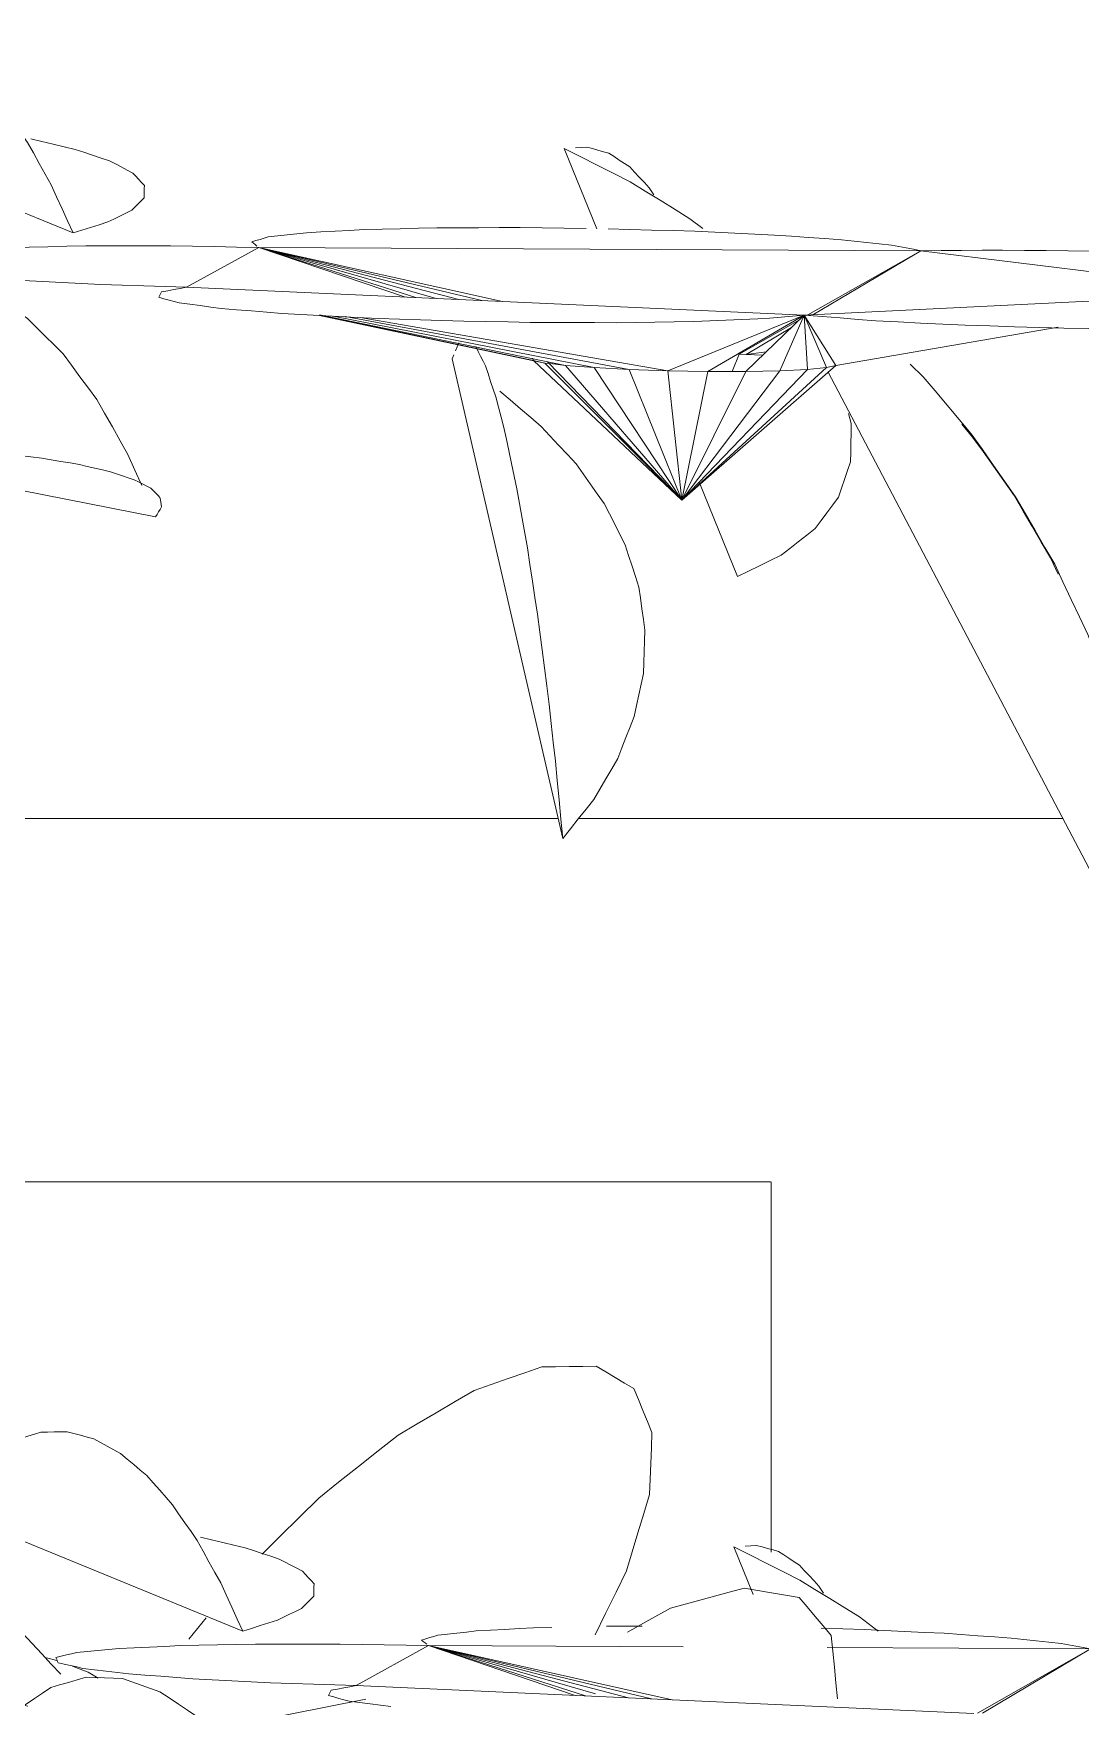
# Model space of a CAD drawing. Header units: metres. Extents: x 10.2 to 20.8, y -0.2 to 6.6.
# Drawn here: x 14.6553 to 14.713, y 2.8211 to 2.9132 of the extents above; entities that cross this region are included whole.
import ezdxf

# ---------------------------------------------------------------- set-up
doc = ezdxf.new("R2010")
doc.units = ezdxf.units.M
for name, color, linetype, lineweight in [('Importações nas famílias', 250, 'Continuous', 5), ('Pilares estruturais', 7, 'Continuous', 5), ('Quadro estrutural', 7, 'Continuous', 5), ('Vegetação', 7, 'Continuous', 5)]:
    doc.layers.add(name, color=color, linetype=linetype, lineweight=lineweight)

# ---------------------------------------------------------------- blocks, each defined once
blk = doc.blocks.new('Planta_pergolado_12200 - plantas pergolado_skp_Component_12-V4077-Corte 3')
at = {"layer": 'Importações nas famílias'}
blk.add_line((14.465572, 2.508887), (14.482072, 2.502129), dxfattribs=at)
at = {"layer": 'Importações nas famílias', "flags": 128}
for points in [[(14.46952, 2.512644), (14.469877, 2.512754), (14.470234, 2.512865), (14.470591, 2.512975), (14.470947, 2.513085)], [(14.470947, 2.513085), (14.471311, 2.513091), (14.471676, 2.513097), (14.47204, 2.513103), (14.472404, 2.513108)], [(14.472404, 2.513108), (14.472772, 2.51301), (14.473139, 2.512911), (14.473507, 2.512812), (14.473874, 2.512714)], [(14.468138, 2.51179), (14.468484, 2.512004), (14.468829, 2.512217), (14.469175, 2.512431), (14.46952, 2.512644)], [(14.473874, 2.512714), (14.474241, 2.512512), (14.474608, 2.51231), (14.474974, 2.512108), (14.475341, 2.511906)], [(14.466817, 2.510533), (14.467148, 2.510847), (14.467478, 2.511162), (14.467808, 2.511476), (14.468138, 2.51179)], [(14.475341, 2.511906), (14.475703, 2.511602), (14.476065, 2.511299), (14.476427, 2.510996), (14.476789, 2.510693)], [(14.465572, 2.508887), (14.465883, 2.509298), (14.466194, 2.50971), (14.466506, 2.510121), (14.466817, 2.510533)], [(14.476789, 2.510693), (14.477142, 2.510292), (14.477495, 2.509891), (14.477848, 2.50949), (14.478201, 2.509089)], [(14.478201, 2.509089), (14.478541, 2.508595), (14.478882, 2.5081), (14.479222, 2.507606), (14.479562, 2.507112)], [(14.479562, 2.507112), (14.479886, 2.50653), (14.48021, 2.505947), (14.480534, 2.505365), (14.480858, 2.504783)], [(14.482197, 2.506722), (14.481583, 2.506867), (14.480969, 2.507013), (14.480355, 2.507158), (14.479741, 2.507303)], [(14.484086, 2.50609), (14.483614, 2.506248), (14.483141, 2.506406), (14.482669, 2.506564), (14.482197, 2.506722)], [(14.485364, 2.505424), (14.485045, 2.505591), (14.484725, 2.505757), (14.484405, 2.505924), (14.484086, 2.50609)], [(14.480858, 2.504783), (14.481161, 2.50412), (14.481465, 2.503456), (14.481768, 2.502793), (14.482072, 2.502129)], [(14.486001, 2.504739), (14.485842, 2.504911), (14.485683, 2.505082), (14.485524, 2.505253), (14.485364, 2.505424)], [(14.485983, 2.504051), (14.485987, 2.504223), (14.485992, 2.504395), (14.485997, 2.504567), (14.486001, 2.504739)], [(14.485309, 2.503377), (14.485477, 2.503545), (14.485646, 2.503714), (14.485814, 2.503883), (14.485983, 2.504051)], [(14.483995, 2.502731), (14.484323, 2.502892), (14.484652, 2.503054), (14.48498, 2.503215), (14.485309, 2.503377)], [(14.482072, 2.502129), (14.482553, 2.50228), (14.483033, 2.50243), (14.483514, 2.50258), (14.483995, 2.502731)]]:
    blk.add_lwpolyline(points, dxfattribs=at)
blk = doc.blocks.new('Planta_pergolado_12200 - plantas pergolado_skp_Component_12-V4332-Corte 3')
at = {"layer": 'Importações nas famílias'}
for p, q in [((14.694915, 2.827282), (14.693854, 2.829903)), ((14.698792, 2.827352), (14.698543, 2.827738)), ((14.709516, 2.815319), (14.709668, 2.814761)), ((14.703396, 2.806333), (14.701305, 2.811498))]:
    blk.add_line(p, q, dxfattribs=at)
at = {"layer": 'Importações nas famílias', "flags": 128}
for points in [[(14.693854, 2.829903), (14.694764, 2.829444), (14.695674, 2.828985), (14.696584, 2.828525), (14.697494, 2.828066)], [(14.695107, 2.829982), (14.694793, 2.829962), (14.69448, 2.829942)], [(14.696315, 2.829644), (14.696013, 2.829728), (14.695711, 2.829813), (14.695409, 2.829897), (14.695107, 2.829982)], [(14.697464, 2.828893), (14.697177, 2.829081), (14.696889, 2.829269), (14.696602, 2.829456), (14.696315, 2.829644)], [(14.698543, 2.827738), (14.698273, 2.828027), (14.698003, 2.828316), (14.697734, 2.828605), (14.697464, 2.828893)], [(14.697494, 2.828066), (14.698317, 2.827559), (14.699139, 2.827052), (14.699962, 2.826545), (14.700784, 2.826037)], [(14.700784, 2.826037), (14.7015, 2.825494), (14.701803, 2.825264)], [(14.709668, 2.814761), (14.70966, 2.814234), (14.709653, 2.813707), (14.709645, 2.813179), (14.709637, 2.812652)], [(14.709637, 2.812652), (14.709471, 2.812167), (14.709305, 2.811682), (14.709139, 2.811197), (14.708972, 2.810712)], [(14.708972, 2.810712), (14.708651, 2.81028), (14.70833, 2.809849), (14.708009, 2.809417), (14.707688, 2.808986)], [(14.707688, 2.808986), (14.70722, 2.808618), (14.706752, 2.80825), (14.706283, 2.807882), (14.705815, 2.807515)], [(14.705815, 2.807515), (14.70521, 2.807219), (14.704606, 2.806924), (14.704001, 2.806628), (14.703396, 2.806333)]]:
    blk.add_lwpolyline(points, dxfattribs=at)
blk = doc.blocks.new('Planta_pergolado_12200 - plantas pergolado_skp_Component_12-V4079-Corte 3')
at = {"layer": 'Importações nas famílias'}
for p, q in [((14.439661, 2.505382), (14.476017, 2.480519)), ((14.469268, 2.489608), (14.46993, 2.488952)), ((14.473039, 2.488029), (14.472476, 2.488919))]:
    blk.add_line(p, q, dxfattribs=at)
at = {"layer": 'Importações nas famílias', "flags": 128}
for points in [[(14.443095, 2.505989), (14.442236, 2.505837), (14.441378, 2.505685), (14.44052, 2.505534), (14.439661, 2.505382)], [(14.446737, 2.506016), (14.445826, 2.506009), (14.444916, 2.506003), (14.444005, 2.505996), (14.443095, 2.505989)], [(14.450501, 2.505464), (14.44956, 2.505602), (14.448619, 2.50574), (14.447678, 2.505878), (14.446737, 2.506016)], [(14.439661, 2.505382), (14.440592, 2.505174), (14.441523, 2.504965), (14.442454, 2.504757), (14.443386, 2.504548)], [(14.454301, 2.504345), (14.453351, 2.504625), (14.452401, 2.504905), (14.451451, 2.505185), (14.450501, 2.505464)], [(14.443386, 2.504548), (14.444317, 2.504268), (14.445249, 2.503988), (14.446181, 2.503708), (14.447113, 2.503428)], [(14.458046, 2.502686), (14.45711, 2.503101), (14.456174, 2.503516), (14.455238, 2.503931), (14.454301, 2.504345)], [(14.447113, 2.503428), (14.448035, 2.503079), (14.448958, 2.50273), (14.44988, 2.502381), (14.450803, 2.502033)], [(14.450803, 2.502033), (14.451705, 2.501619), (14.452608, 2.501205), (14.45351, 2.500792), (14.454413, 2.500378)], [(14.461649, 2.500525), (14.460749, 2.501065), (14.459848, 2.501605), (14.458947, 2.502146), (14.458046, 2.502686)], [(14.454413, 2.500378), (14.455286, 2.499904), (14.456159, 2.499431), (14.457031, 2.498957), (14.457904, 2.498483)], [(14.465026, 2.497913), (14.464182, 2.498566), (14.463338, 2.499219), (14.462494, 2.499872), (14.461649, 2.500525)], [(14.457904, 2.498483), (14.458737, 2.497954), (14.459571, 2.497426), (14.460404, 2.496897), (14.461237, 2.496368)], [(14.467328, 2.495662), (14.466561, 2.496412), (14.465793, 2.497163), (14.465026, 2.497913)], [(14.461237, 2.496368), (14.462022, 2.495791), (14.462806, 2.495213), (14.463591, 2.494635), (14.464375, 2.494058)], [(14.464375, 2.494058), (14.465102, 2.493437), (14.46583, 2.492817)], [(14.46993, 2.488952), (14.470518, 2.488267), (14.471107, 2.487583), (14.471696, 2.486898), (14.472284, 2.486214)], [(14.474796, 2.484309), (14.474356, 2.485239), (14.473917, 2.486169), (14.473478, 2.487099), (14.473039, 2.488029)], [(14.472284, 2.486214), (14.472793, 2.485508), (14.473302, 2.484803), (14.473812, 2.484098), (14.474321, 2.483392)], [(14.476017, 2.480519), (14.475712, 2.481466), (14.475406, 2.482414), (14.475101, 2.483361), (14.474796, 2.484309)], [(14.474321, 2.483392), (14.474745, 2.482674), (14.475169, 2.481955), (14.475593, 2.481237), (14.476017, 2.480519)]]:
    blk.add_lwpolyline(points, dxfattribs=at)
blk = doc.blocks.new('Planta_pergolado_12200 - plantas pergolado_skp_Component_12-V4334-Corte 3')
at = {"layer": 'Importações nas famílias'}
blk.add_line((14.650137, 2.81381), (14.671339, 2.809622), dxfattribs=at)
at = {"layer": 'Importações nas famílias', "flags": 128}
for points in [[(14.658162, 2.822727), (14.657677, 2.822583), (14.657193, 2.822439), (14.656708, 2.822295), (14.656224, 2.822151)], [(14.66018, 2.822651), (14.659676, 2.82267), (14.659171, 2.822689), (14.658666, 2.822708), (14.658162, 2.822727)], [(14.662232, 2.821923), (14.661719, 2.822105), (14.661206, 2.822287), (14.660693, 2.822469), (14.66018, 2.822651)], [(14.656224, 2.822151), (14.655771, 2.821847), (14.655318, 2.821543), (14.654865, 2.821239), (14.654412, 2.820935)], [(14.664269, 2.820562), (14.663759, 2.820902), (14.66325, 2.821242), (14.662741, 2.821583), (14.662232, 2.821923)], [(14.654412, 2.820935), (14.654001, 2.820479), (14.65359, 2.820022), (14.65318, 2.819566), (14.652769, 2.819109)], [(14.666243, 2.818599), (14.665749, 2.819089), (14.665256, 2.81958), (14.664762, 2.820071), (14.664269, 2.820562)], [(14.652769, 2.819109), (14.65241, 2.818511), (14.652051, 2.817912), (14.651692, 2.817314), (14.651333, 2.816715)], [(14.668108, 2.816079), (14.667641, 2.816709), (14.667175, 2.817339), (14.666709, 2.817969), (14.666243, 2.818599)], [(14.651333, 2.816715), (14.651034, 2.815989), (14.650735, 2.815262), (14.650436, 2.814536), (14.650137, 2.81381)], [(14.66982, 2.813064), (14.669392, 2.813818), (14.668964, 2.814572), (14.668536, 2.815326), (14.668108, 2.816079)], [(14.650137, 2.81381), (14.651011, 2.81379), (14.651884, 2.813771), (14.652758, 2.813751), (14.653631, 2.813732)], [(14.653631, 2.813732), (14.65445, 2.813698), (14.655269, 2.813664), (14.656088, 2.81363), (14.656907, 2.813596)], [(14.656907, 2.813596), (14.657663, 2.813547), (14.658418, 2.813499), (14.659174, 2.813451), (14.659929, 2.813402)], [(14.659929, 2.813402), (14.660613, 2.81334), (14.661296, 2.813278), (14.66198, 2.813216), (14.662664, 2.813153)], [(14.662664, 2.813153), (14.663268, 2.813078), (14.663872, 2.813003), (14.664476, 2.812928), (14.66508, 2.812852)], [(14.66508, 2.812852), (14.665597, 2.812765), (14.666115, 2.812677), (14.666633, 2.81259), (14.667151, 2.812502)], [(14.667151, 2.812502), (14.667576, 2.812403), (14.668002, 2.812305), (14.668428, 2.812206), (14.668853, 2.812107)], [(14.670663, 2.811153), (14.67058, 2.811343), (14.6702, 2.812203), (14.66982, 2.813064)], [(14.668853, 2.812107), (14.669182, 2.811998), (14.669512, 2.811889), (14.669841, 2.81178), (14.67017, 2.811671)], [(14.67017, 2.811671), (14.670398, 2.811553), (14.670627, 2.811435), (14.670855, 2.811317), (14.671084, 2.811199)], [(14.671084, 2.811199), (14.67121, 2.811073), (14.671335, 2.810948), (14.671461, 2.810822), (14.671587, 2.810696)], [(14.671587, 2.810696), (14.671608, 2.810564), (14.671629, 2.810433), (14.671651, 2.810301), (14.671672, 2.810169)], [(14.671672, 2.810169), (14.671589, 2.810032), (14.671506, 2.809895), (14.671423, 2.809758), (14.671339, 2.809622)]]:
    blk.add_lwpolyline(points, dxfattribs=at)
blk = doc.blocks.new('Planta_pergolado_12200 - plantas pergolado_skp_Component_17-V4336-Corte 3')
at = {"layer": 'Importações nas famílias'}
for p, q in [((14.682818, 2.825438), (14.683822, 2.825462)), ((14.673052, 2.822266), (14.677023, 2.82446)), ((14.691065, 2.824389), (14.677023, 2.82446)), ((14.688052, 2.821588), (14.677023, 2.82446)), ((14.677023, 2.82446), (14.689307, 2.821531)), ((14.686233, 2.821809), (14.677023, 2.82446)), ((14.685677, 2.821695), (14.677023, 2.82446)), ((14.68511, 2.821721), (14.677023, 2.82446)), ((14.677023, 2.82446), (14.69046, 2.821479)), ((14.713503, 2.824276), (14.698988, 2.824349)), ((14.707274, 2.820737), (14.713503, 2.824276)), ((14.713503, 2.824276), (14.70756, 2.820751)), ((14.673052, 2.822266), (14.707078, 2.820727))]:
    blk.add_line(p, q, dxfattribs=at)
at = {"layer": 'Importações nas famílias', "flags": 128}
for points in [[(14.679651, 2.825269), (14.680443, 2.825311), (14.681235, 2.825353), (14.682026, 2.825396), (14.682818, 2.825438)], [(14.686834, 2.825534), (14.687981, 2.825538), (14.688797, 2.825541)], [(14.698667, 2.825416), (14.699863, 2.825381), (14.701058, 2.825346)], [(14.701058, 2.825346), (14.702155, 2.825294), (14.703252, 2.825243), (14.704349, 2.825191), (14.705446, 2.825139)], [(14.65998, 2.824303), (14.660819, 2.824342), (14.661658, 2.824381), (14.662497, 2.82442), (14.663336, 2.824459)], [(14.663336, 2.824459), (14.664375, 2.824479), (14.665413, 2.824499), (14.666452, 2.824519), (14.66749, 2.824539)], [(14.66749, 2.824539), (14.668657, 2.824539), (14.669824, 2.824539), (14.670991, 2.824539), (14.672159, 2.824539)], [(14.672159, 2.824539), (14.673375, 2.824519), (14.674591, 2.824499), (14.675807, 2.824479), (14.677023, 2.82446)], [(14.676651, 2.824763), (14.676875, 2.824832), (14.677099, 2.824901), (14.677323, 2.82497), (14.677547, 2.825039)], [(14.67693, 2.824535), (14.676837, 2.824611), (14.676744, 2.824687), (14.676651, 2.824763)], [(14.677547, 2.825039), (14.678073, 2.825096), (14.678599, 2.825154), (14.679125, 2.825211), (14.679651, 2.825269)], [(14.705446, 2.825139), (14.706369, 2.825074), (14.707293, 2.825009), (14.708216, 2.824944), (14.70914, 2.824879)], [(14.70914, 2.824879), (14.709827, 2.824806), (14.710514, 2.824732), (14.711201, 2.824659), (14.711888, 2.824585)], [(14.711888, 2.824585), (14.712291, 2.824508), (14.712695, 2.82443), (14.713099, 2.824353), (14.713503, 2.824276)], [(14.656504, 2.823816), (14.656791, 2.823883), (14.657077, 2.82395), (14.657363, 2.824017), (14.65765, 2.824084)], [(14.656622, 2.823517), (14.656592, 2.823591), (14.656563, 2.823666), (14.656534, 2.823741), (14.656504, 2.823816)], [(14.657994, 2.823207), (14.657651, 2.823284), (14.657308, 2.823362), (14.656965, 2.823439), (14.656622, 2.823517)], [(14.65765, 2.824084), (14.658232, 2.824139), (14.658815, 2.824194), (14.659397, 2.824249), (14.65998, 2.824303)], [(14.660529, 2.822908), (14.659895, 2.822983), (14.659262, 2.823057), (14.658628, 2.823132), (14.657994, 2.823207)], [(14.664051, 2.82264), (14.663171, 2.822707), (14.66229, 2.822774), (14.661409, 2.822841), (14.660529, 2.822908)], [(14.668323, 2.822421), (14.667255, 2.822476), (14.666187, 2.82253), (14.665119, 2.822585), (14.664051, 2.82264)], [(14.673052, 2.822266), (14.67187, 2.822305), (14.670688, 2.822344), (14.669505, 2.822382), (14.668323, 2.822421)], [(14.671524, 2.821712), (14.671558, 2.821785), (14.671592, 2.821859), (14.671627, 2.821933), (14.671661, 2.822006)], [(14.67265, 2.821402), (14.672369, 2.82148), (14.672087, 2.821557), (14.671805, 2.821634), (14.671524, 2.821712)], [(14.671661, 2.822006), (14.672009, 2.822071), (14.672356, 2.822136), (14.672704, 2.822201), (14.673052, 2.822266)], [(14.674963, 2.8211), (14.674385, 2.821175), (14.673807, 2.821251), (14.673228, 2.821327), (14.67265, 2.821402)]]:
    blk.add_lwpolyline(points, dxfattribs=at)
blk = doc.blocks.new('Planta_pergolado_12200 - plantas pergolado_skp_Component_16-V4337-Corte 3')
for name, p in [('Planta_pergolado_12200 - plantas pergolado_skp_Component_12-V4077-Corte 3', (0.184724, 0.32313)), ('Planta_pergolado_12200 - plantas pergolado_skp_Component_12-V4332-Corte 3', (0, 0)), ('Planta_pergolado_12200 - plantas pergolado_skp_Component_12-V4079-Corte 3', (0.184724, 0.32313)), ('Planta_pergolado_12200 - plantas pergolado_skp_Component_17-V4336-Corte 3', (0, 0)), ('Planta_pergolado_12200 - plantas pergolado_skp_Component_12-V4334-Corte 3', (0, 0))]:
    blk.add_blockref(name, p)
blk = doc.blocks.new('Planta_pergolado_12200 - plantas pergolado_skp_Component_12-V4351-Corte 3')
at = {"layer": 'Importações nas famílias'}
for p, q in [((14.656562, 2.823647), (14.655988, 2.823797)), ((14.647388, 2.82281), (14.650345, 2.822153)), ((14.654123, 2.821315), (14.654948, 2.821132))]:
    blk.add_line(p, q, dxfattribs=at)
at = {"layer": 'Importações nas famílias', "flags": 128}
for points in [[(14.636208, 2.829241), (14.636765, 2.829472), (14.637321, 2.829703), (14.637878, 2.829934), (14.638434, 2.830164)], [(14.638434, 2.830164), (14.63901, 2.830293), (14.639585, 2.830421), (14.640161, 2.830549), (14.640736, 2.830678)], [(14.640736, 2.830678), (14.641324, 2.830702), (14.641912, 2.830726), (14.642499, 2.83075), (14.643087, 2.830775)], [(14.643087, 2.830775), (14.643681, 2.830695), (14.644274, 2.830615), (14.644868, 2.830535), (14.645462, 2.830455)], [(14.645462, 2.830455), (14.646055, 2.830271), (14.646647, 2.830088), (14.64724, 2.829905), (14.647833, 2.829721)], [(14.635145, 2.828579), (14.635676, 2.82891), (14.636208, 2.829241)], [(14.647833, 2.829721), (14.648419, 2.829437), (14.649004, 2.829152), (14.64959, 2.828867), (14.650175, 2.828582)], [(14.650175, 2.828582), (14.650747, 2.828199), (14.651319, 2.827816), (14.65189, 2.827434), (14.652462, 2.827051)], [(14.652462, 2.827051), (14.653014, 2.826574), (14.653565, 2.826097), (14.654117, 2.82562), (14.654668, 2.825143)], [(14.654668, 2.825143), (14.655193, 2.824578), (14.655718, 2.824012), (14.656244, 2.823447), (14.656769, 2.822881)], [(14.658276, 2.823004), (14.657847, 2.823165), (14.657419, 2.823326)], [(14.658823, 2.822668), (14.658549, 2.822836), (14.658276, 2.823004)]]:
    blk.add_lwpolyline(points, dxfattribs=at)
blk = doc.blocks.new('Planta_pergolado_12200 - plantas pergolado_skp_Component_16-V4356-Corte 3')
blk.add_blockref('Planta_pergolado_12200 - plantas pergolado_skp_Component_12-V4351-Corte 3', (0, 0))
blk = doc.blocks.new('Planta_pergolado_12200 - plantas pergolado_skp_Component_12-V4086-Corte 3')
at = {"layer": 'Importações nas famílias'}
for p, q in [((14.603449, 2.496345), (14.601659, 2.500768)), ((14.606597, 2.498217), (14.606348, 2.498603)), ((14.608589, 2.496902), (14.609305, 2.496359)), ((14.617321, 2.486184), (14.617473, 2.485626)), ((14.611201, 2.477198), (14.60911, 2.482363))]:
    blk.add_line(p, q, dxfattribs=at)
at = {"layer": 'Importações nas famílias', "flags": 128}
for points in [[(14.601659, 2.500768), (14.602569, 2.500308), (14.603479, 2.499849), (14.604389, 2.49939), (14.605299, 2.498931)], [(14.602912, 2.500846), (14.602598, 2.500827), (14.602285, 2.500807)], [(14.60412, 2.500509), (14.603818, 2.500593), (14.603516, 2.500678), (14.603214, 2.500762), (14.602912, 2.500846)], [(14.605269, 2.499758), (14.604982, 2.499946), (14.604694, 2.500134), (14.604407, 2.500321), (14.60412, 2.500509)], [(14.606348, 2.498603), (14.606078, 2.498892), (14.605808, 2.499181), (14.605539, 2.49947), (14.605269, 2.499758)], [(14.605299, 2.498931), (14.606122, 2.498424), (14.606944, 2.497917), (14.607767, 2.49741), (14.608589, 2.496902)], [(14.617473, 2.485626), (14.617465, 2.485099), (14.617458, 2.484572), (14.61745, 2.484044), (14.617442, 2.483517)], [(14.617442, 2.483517), (14.617276, 2.483032), (14.61711, 2.482547), (14.616944, 2.482062), (14.616777, 2.481577)], [(14.616777, 2.481577), (14.616456, 2.481145), (14.616135, 2.480714), (14.615814, 2.480282), (14.615493, 2.479851)], [(14.615493, 2.479851), (14.615025, 2.479483), (14.614557, 2.479115), (14.614088, 2.478747), (14.61362, 2.47838)], [(14.61362, 2.47838), (14.613015, 2.478084), (14.612411, 2.477789), (14.611806, 2.477493), (14.611201, 2.477198)]]:
    blk.add_lwpolyline(points, dxfattribs=at)
blk = doc.blocks.new('Planta_pergolado_12200 - plantas pergolado_skp_Component_12-V4088-Corte 3')
at = {"layer": 'Importações nas famílias'}
for p, q in [((14.595494, 2.489186), (14.595587, 2.489406)), ((14.601585, 2.462775), (14.595494, 2.489186))]:
    blk.add_line(p, q, dxfattribs=at)
at = {"layer": 'Importações nas famílias', "flags": 128}
for points in [[(14.595679, 2.489625), (14.595772, 2.489845), (14.595864, 2.490064)], [(14.59679, 2.489866), (14.596923, 2.489599), (14.597057, 2.489331), (14.59719, 2.489063), (14.597324, 2.488795)], [(14.597324, 2.488795), (14.597465, 2.488372), (14.597606, 2.487949), (14.597747, 2.487526), (14.597889, 2.487104)], [(14.600388, 2.48547), (14.599818, 2.485954), (14.599247, 2.486438), (14.598677, 2.486922), (14.598106, 2.487406)], [(14.597889, 2.487104), (14.598034, 2.486536), (14.59818, 2.485968), (14.598326, 2.4854), (14.598471, 2.484832)], [(14.602315, 2.483399), (14.601834, 2.483916), (14.601352, 2.484434), (14.60087, 2.484952), (14.600388, 2.48547)], [(14.598471, 2.484832), (14.598618, 2.484132), (14.598765, 2.483433), (14.598911, 2.482733), (14.599058, 2.482034)], [(14.603866, 2.481216), (14.603478, 2.481761), (14.60309, 2.482307), (14.602703, 2.482853), (14.602315, 2.483399)], [(14.599058, 2.482034), (14.599202, 2.481219), (14.599346, 2.480404), (14.599491, 2.479589), (14.599635, 2.478774)], [(14.605022, 2.478946), (14.604733, 2.479513), (14.604444, 2.480081), (14.604155, 2.480648), (14.603866, 2.481216)], [(14.605772, 2.476613), (14.605584, 2.477196), (14.605397, 2.477779), (14.605209, 2.478362), (14.605022, 2.478946)], [(14.599635, 2.478774), (14.599773, 2.477863), (14.599912, 2.476952), (14.60005, 2.47604), (14.600189, 2.475129)], [(14.606106, 2.474244), (14.606023, 2.474837), (14.605939, 2.475429), (14.605855, 2.476021), (14.605772, 2.476613)], [(14.600189, 2.475129), (14.600318, 2.474143), (14.600448, 2.473157), (14.600577, 2.472171), (14.600706, 2.471185)], [(14.606022, 2.471866), (14.606043, 2.47246), (14.606064, 2.473055), (14.606085, 2.47365), (14.606106, 2.474244)], [(14.60552, 2.469503), (14.605646, 2.470094), (14.605771, 2.470685), (14.605897, 2.471275), (14.606022, 2.471866)], [(14.600706, 2.471185), (14.600824, 2.470148), (14.600941, 2.46911), (14.601058, 2.468073), (14.601176, 2.467035)], [(14.604606, 2.467184), (14.604834, 2.467764), (14.605063, 2.468344), (14.605291, 2.468924), (14.60552, 2.469503)], [(14.601176, 2.467035), (14.601278, 2.46597), (14.601381, 2.464905), (14.601483, 2.46384), (14.601585, 2.462775)], [(14.603289, 2.464933), (14.603618, 2.465496), (14.603948, 2.466058), (14.604277, 2.466621), (14.604606, 2.467184)], [(14.601585, 2.462775), (14.602011, 2.463315), (14.602437, 2.463854), (14.602863, 2.464393), (14.603289, 2.464933)]]:
    blk.add_lwpolyline(points, dxfattribs=at)
blk = doc.blocks.new('Planta_pergolado_12200 - plantas pergolado_skp_Component_12-V4081-Corte 3')
at = {"layer": 'Importações nas famílias'}
blk.add_line((14.465413, 2.49068), (14.486615, 2.486492), dxfattribs=at)
at = {"layer": 'Importações nas famílias', "flags": 128}
for points in [[(14.473437, 2.499597), (14.472953, 2.499453), (14.472468, 2.499309), (14.471984, 2.499165), (14.4715, 2.499021)], [(14.475456, 2.499521), (14.474951, 2.49954), (14.474447, 2.499559), (14.473942, 2.499578), (14.473437, 2.499597)], [(14.477508, 2.498793), (14.476995, 2.498975), (14.476482, 2.499157), (14.475969, 2.499339), (14.475456, 2.499521)], [(14.4715, 2.499021), (14.471047, 2.498717), (14.470594, 2.498413), (14.470141, 2.498109), (14.469688, 2.497806)], [(14.479544, 2.497432), (14.479035, 2.497772), (14.478526, 2.498113), (14.478017, 2.498453), (14.477508, 2.498793)], [(14.469688, 2.497806), (14.469277, 2.497349), (14.468866, 2.496892), (14.468455, 2.496436), (14.468044, 2.495979)], [(14.481518, 2.495469), (14.481025, 2.49596), (14.480531, 2.49645), (14.480038, 2.496941), (14.479544, 2.497432)], [(14.468044, 2.495979), (14.467685, 2.495381), (14.467326, 2.494782), (14.466967, 2.494184), (14.466608, 2.493585)], [(14.483383, 2.49295), (14.482917, 2.493579), (14.482451, 2.494209), (14.481985, 2.494839), (14.481518, 2.495469)], [(14.466608, 2.493585), (14.466309, 2.492859), (14.466011, 2.492133), (14.465712, 2.491406), (14.465413, 2.49068)], [(14.485096, 2.489934), (14.484668, 2.490688), (14.48424, 2.491442), (14.483811, 2.492196), (14.483383, 2.49295)], [(14.465413, 2.49068), (14.466286, 2.49066), (14.46716, 2.490641), (14.468033, 2.490622), (14.468907, 2.490602)], [(14.468907, 2.490602), (14.469726, 2.490568), (14.470545, 2.490534), (14.471364, 2.4905), (14.472183, 2.490466)], [(14.472183, 2.490466), (14.472939, 2.490418), (14.473694, 2.490369), (14.47445, 2.490321), (14.475205, 2.490272)], [(14.475205, 2.490272), (14.475889, 2.49021), (14.476572, 2.490148), (14.477256, 2.490086), (14.477939, 2.490024)], [(14.477939, 2.490024), (14.478543, 2.489948), (14.479147, 2.489873), (14.479751, 2.489798), (14.480355, 2.489723)], [(14.480355, 2.489723), (14.480873, 2.489635), (14.481391, 2.489547), (14.481908, 2.48946), (14.482426, 2.489372)], [(14.482426, 2.489372), (14.482852, 2.489274), (14.483278, 2.489175), (14.483703, 2.489076), (14.484129, 2.488977)], [(14.485855, 2.488213), (14.485476, 2.489073), (14.485096, 2.489934)], [(14.484129, 2.488977), (14.484458, 2.488868), (14.484787, 2.488759), (14.485116, 2.48865), (14.485445, 2.488541)], [(14.485445, 2.488541), (14.485674, 2.488423), (14.485902, 2.488305), (14.486131, 2.488187), (14.48636, 2.488069)], [(14.48636, 2.488069), (14.486485, 2.487943), (14.486611, 2.487818), (14.486737, 2.487692), (14.486862, 2.487567)], [(14.486862, 2.487567), (14.486884, 2.487435), (14.486905, 2.487303), (14.486927, 2.487171), (14.486948, 2.487039)], [(14.486948, 2.487039), (14.486865, 2.486902), (14.486781, 2.486765), (14.486698, 2.486629), (14.486615, 2.486492)]]:
    blk.add_lwpolyline(points, dxfattribs=at)
blk = doc.blocks.new('Planta_pergolado_12200 - plantas pergolado_skp_Component_12-V4357-Corte 3')
at = {"layer": 'Importações nas famílias'}
for p, q in [((14.709908, 2.958196), (14.710613, 2.957509)), ((14.722685, 2.924868), (14.705388, 2.95776)), ((14.713347, 2.954188), (14.71275, 2.954888)), ((14.718052, 2.946642), (14.717629, 2.947541))]:
    blk.add_line(p, q, dxfattribs=at)
at = {"layer": 'Importações nas famílias', "flags": 128}
for points in [[(14.710613, 2.957509), (14.711278, 2.956722), (14.711943, 2.955935), (14.712608, 2.955148), (14.713273, 2.954362)], [(14.713273, 2.954362), (14.713883, 2.953494), (14.714492, 2.952627), (14.715101, 2.95176), (14.71571, 2.950892)], [(14.715629, 2.950968), (14.715059, 2.951773), (14.714488, 2.952578), (14.713918, 2.953383), (14.713347, 2.954188)], [(14.717629, 2.947541), (14.717129, 2.948398), (14.716629, 2.949254), (14.716129, 2.950111), (14.715629, 2.950968)], [(14.71571, 2.950892), (14.71625, 2.949965), (14.716789, 2.949037), (14.717328, 2.94811), (14.717867, 2.947182)], [(14.717867, 2.947182), (14.718324, 2.946216), (14.71878, 2.94525), (14.719237, 2.944284), (14.719693, 2.943318)], [(14.719693, 2.943318), (14.720057, 2.942336), (14.72042, 2.941354), (14.720783, 2.940373), (14.721146, 2.939391)], [(14.721146, 2.939391), (14.721407, 2.938416), (14.721668, 2.937441), (14.72193, 2.936467), (14.722191, 2.935492)], [(14.722191, 2.935492), (14.722344, 2.934548), (14.722497, 2.933603), (14.72265, 2.932659), (14.722803, 2.931714)], [(14.722803, 2.931714), (14.722845, 2.930822), (14.722886, 2.929929), (14.722928, 2.929037), (14.722969, 2.928145)], [(14.722969, 2.928145), (14.722898, 2.927326), (14.722827, 2.926507), (14.722756, 2.925687), (14.722685, 2.924868)]]:
    blk.add_lwpolyline(points, dxfattribs=at)
blk = doc.blocks.new('Planta_pergolado_12200 - plantas pergolado_skp_Component_17-V4367-Corte 3')
at = {"layer": 'Importações nas famílias'}
for p, q in [((14.663703, 2.899254), (14.667674, 2.901447)), ((14.704154, 2.901263), (14.667674, 2.901447)), ((14.678703, 2.898575), (14.667674, 2.901447)), ((14.667674, 2.901447), (14.679959, 2.898519)), ((14.677459, 2.898632), (14.667674, 2.901447)), ((14.676328, 2.898683), (14.667674, 2.901447)), ((14.675761, 2.898709), (14.667674, 2.901447)), ((14.667674, 2.901447), (14.681112, 2.898467)), ((14.697925, 2.897725), (14.704154, 2.901263)), ((14.704154, 2.901263), (14.698211, 2.897739)), ((14.722729, 2.898957), (14.704154, 2.901263)), ((14.663703, 2.899254), (14.697729, 2.897715)), ((14.722729, 2.898957), (14.697729, 2.897715)), ((14.671029, 2.897742), (14.684573, 2.894946)), ((14.671029, 2.897708), (14.682811, 2.89522)), ((14.671029, 2.897704), (14.68343, 2.895081)), ((14.671771, 2.897663), (14.686161, 2.894825)), ((14.672434, 2.897633), (14.688088, 2.894726)), ((14.69022, 2.894657), (14.673272, 2.897595)), ((14.69022, 2.894657), (14.697729, 2.897715)), ((14.692414, 2.894621), (14.697729, 2.897715)), ((14.694143, 2.895576), (14.697471, 2.897467)), ((14.697729, 2.897715), (14.694519, 2.894621)), ((14.697729, 2.897715), (14.696392, 2.894657)), ((14.697906, 2.894727), (14.697729, 2.897715)), ((14.698957, 2.894826), (14.697729, 2.897715)), ((14.697729, 2.897715), (14.699473, 2.894947)), ((14.697022, 2.897033), (14.694531, 2.895556)), ((14.699473, 2.894947), (14.711718, 2.897058)), ((14.682811, 2.89522), (14.682758, 2.895355)), ((14.693768, 2.894621), (14.694143, 2.895576)), ((14.694143, 2.895576), (14.694531, 2.895556)), ((14.694531, 2.895556), (14.695626, 2.895688)), ((14.694531, 2.895556), (14.695441, 2.895509)), ((14.68343, 2.895081), (14.682811, 2.89522)), ((14.682811, 2.89522), (14.690979, 2.887524)), ((14.690979, 2.887524), (14.68343, 2.895081)), ((14.683888, 2.895027), (14.68343, 2.895081)), ((14.690979, 2.887524), (14.683592, 2.895148)), ((14.684573, 2.894946), (14.683888, 2.895027)), ((14.686161, 2.894825), (14.684573, 2.894946)), ((14.684573, 2.894946), (14.690979, 2.887524)), ((14.690979, 2.887524), (14.686161, 2.894825)), ((14.688088, 2.894726), (14.686161, 2.894825)), ((14.690979, 2.887524), (14.688088, 2.894726)), ((14.69022, 2.894657), (14.688088, 2.894726)), ((14.690979, 2.887524), (14.69022, 2.894657)), ((14.692414, 2.894621), (14.69022, 2.894657)), ((14.690979, 2.887524), (14.699473, 2.894947)), ((14.690979, 2.887524), (14.698957, 2.894826)), ((14.690979, 2.887524), (14.697906, 2.894727)), ((14.690979, 2.887524), (14.696392, 2.894657)), ((14.692414, 2.894621), (14.690979, 2.887524)), ((14.690979, 2.887524), (14.694519, 2.894621)), ((14.692837, 2.894621), (14.692414, 2.894621)), ((14.692837, 2.894621), (14.694519, 2.894621)), ((14.694519, 2.894621), (14.696392, 2.894657)), ((14.696392, 2.894657), (14.697906, 2.894727)), ((14.697906, 2.894727), (14.698957, 2.894826)), ((14.698957, 2.894826), (14.699473, 2.894947))]:
    blk.add_line(p, q, dxfattribs=at)
at = {"layer": 'Importações nas famílias', "flags": 128}
for points in [[(14.667302, 2.90175), (14.667526, 2.901819), (14.66775, 2.901888), (14.667974, 2.901957), (14.668198, 2.902026)], [(14.667581, 2.901523), (14.667488, 2.901599), (14.667395, 2.901674), (14.667302, 2.90175)], [(14.668198, 2.902026), (14.668724, 2.902084), (14.66925, 2.902141), (14.669776, 2.902199), (14.670302, 2.902257)], [(14.670302, 2.902257), (14.671094, 2.902299), (14.671886, 2.902341), (14.672678, 2.902383), (14.67347, 2.902426)], [(14.67347, 2.902426), (14.674473, 2.90245), (14.675477, 2.902474), (14.676481, 2.902498), (14.677485, 2.902522)], [(14.677485, 2.902522), (14.678633, 2.902526), (14.67978, 2.90253), (14.680928, 2.902534), (14.682075, 2.902538)], [(14.682075, 2.902538), (14.683288, 2.902522), (14.684501, 2.902506), (14.685714, 2.90249)], [(14.686927, 2.902474), (14.688122, 2.902439), (14.689318, 2.902404), (14.690514, 2.902369), (14.691709, 2.902334)], [(14.691709, 2.902334), (14.692806, 2.902282), (14.693903, 2.90223), (14.695, 2.902178), (14.696097, 2.902127)], [(14.696097, 2.902127), (14.69702, 2.902062), (14.697944, 2.901997), (14.698867, 2.901932), (14.699791, 2.901867)], [(14.699791, 2.901867), (14.700478, 2.901794), (14.701165, 2.90172), (14.701852, 2.901646), (14.702539, 2.901573)], [(14.653988, 2.901446), (14.655026, 2.901466), (14.656065, 2.901486), (14.657103, 2.901507), (14.658142, 2.901527)], [(14.658142, 2.901527), (14.659309, 2.901527), (14.660476, 2.901527), (14.661643, 2.901527), (14.66281, 2.901527)], [(14.66281, 2.901527), (14.664026, 2.901507), (14.665242, 2.901487), (14.666458, 2.901467), (14.667674, 2.901447)], [(14.702539, 2.901573), (14.702942, 2.901495), (14.703346, 2.901418), (14.70375, 2.901341), (14.704154, 2.901263)], [(14.704154, 2.901263), (14.705279, 2.901272), (14.706403, 2.90128), (14.707528, 2.901288), (14.708653, 2.901296)], [(14.708653, 2.901296), (14.709859, 2.901284), (14.711066, 2.901272), (14.712272, 2.90126), (14.713478, 2.901248)], [(14.658974, 2.899409), (14.657906, 2.899463), (14.656838, 2.899518), (14.655771, 2.899573), (14.654703, 2.899627)], [(14.663703, 2.899254), (14.662521, 2.899293), (14.661339, 2.899331), (14.660156, 2.89937), (14.658974, 2.899409)], [(14.662175, 2.898699), (14.662209, 2.898773), (14.662243, 2.898847), (14.662278, 2.89892), (14.662312, 2.898994)], [(14.662312, 2.898994), (14.66266, 2.899059), (14.663008, 2.899124), (14.663355, 2.899189), (14.663703, 2.899254)], [(14.663301, 2.89839), (14.66302, 2.898467), (14.662738, 2.898545), (14.662456, 2.898622), (14.662175, 2.898699)], [(14.665615, 2.898087), (14.665036, 2.898163), (14.664458, 2.898239), (14.66388, 2.898314), (14.663301, 2.89839)], [(14.668957, 2.897811), (14.668121, 2.89788), (14.667286, 2.897949), (14.66645, 2.898018), (14.665615, 2.898087)], [(14.673101, 2.897581), (14.672065, 2.897639), (14.671029, 2.897696), (14.669993, 2.897754), (14.668957, 2.897811)], [(14.677763, 2.897413), (14.676598, 2.897455), (14.675432, 2.897497), (14.674266, 2.897539), (14.673101, 2.897581)], [(14.682627, 2.897318), (14.681411, 2.897341), (14.680195, 2.897365), (14.678979, 2.897389), (14.677763, 2.897413)], [(14.687361, 2.897302), (14.686178, 2.897306), (14.684994, 2.89731), (14.683811, 2.897314), (14.682627, 2.897318)], [(14.691642, 2.897366), (14.690572, 2.89735), (14.689501, 2.897334), (14.688431, 2.897318), (14.687361, 2.897302)], [(14.695178, 2.897507), (14.694294, 2.897472), (14.69341, 2.897437), (14.692526, 2.897402), (14.691642, 2.897366)], [(14.697729, 2.897715), (14.697091, 2.897663), (14.696453, 2.897611), (14.695816, 2.897559), (14.695178, 2.897507)], [(14.701681, 2.897406), (14.700693, 2.897483), (14.699705, 2.897561), (14.698717, 2.897638), (14.697729, 2.897715)], [(14.706591, 2.897161), (14.705364, 2.897222), (14.704136, 2.897283), (14.702909, 2.897345), (14.701681, 2.897406)], [(14.712038, 2.896999), (14.710676, 2.897039), (14.709315, 2.89708), (14.707953, 2.89712), (14.706591, 2.897161)], [(14.717557, 2.896935), (14.716177, 2.896951), (14.714798, 2.896967), (14.713418, 2.896983), (14.712038, 2.896999)]]:
    blk.add_lwpolyline(points, dxfattribs=at)
blk = doc.blocks.new('Planta_pergolado_12200 - plantas pergolado_skp_Component_16-V4368-Corte 3')
for name, p in [('Planta_pergolado_12200 - plantas pergolado_skp_Component_12-V4077-Corte 3', (0.175375, 0.400117)), ('Planta_pergolado_12200 - plantas pergolado_skp_Component_12-V4086-Corte 3', (0.082846, 0.406123)), ('Planta_pergolado_12200 - plantas pergolado_skp_Component_17-V4367-Corte 3', (0, 0)), ('Planta_pergolado_12200 - plantas pergolado_skp_Component_12-V4081-Corte 3', (0.175375, 0.400117)), ('Planta_pergolado_12200 - plantas pergolado_skp_Component_12-V4088-Corte 3', (0.082846, 0.406123)), ('Planta_pergolado_12200 - plantas pergolado_skp_Component_12-V4357-Corte 3', (-0.006338, -0.063182))]:
    blk.add_blockref(name, p)
blk = doc.blocks.new('Planta_pergolado_12200 - plantas pergolado_skp_-V4414-Corte 3')
for name in ['Planta_pergolado_12200 - plantas pergolado_skp_Component_16-V4368-Corte 3', 'Planta_pergolado_12200 - plantas pergolado_skp_Component_16-V4337-Corte 3', 'Planta_pergolado_12200 - plantas pergolado_skp_Component_16-V4356-Corte 3']:
    blk.add_blockref(name, (0, 0))
blk = doc.blocks.new('Planta_pergolado_12200 - plantas pergolado_skp_-V4514-Corte 3')
blk.add_blockref('Planta_pergolado_12200 - plantas pergolado_skp_-V4414-Corte 3', (0, 0))
blk = doc.blocks.new('Planta_pergolado_12200 - plantas pergolado_skp_Component_17-V5109-Corte 3')
at = {"layer": 'Importações nas famílias'}
for p, q in [((14.66382, 2.824819), (14.664785, 2.825997)), ((14.673569, 2.821507), (14.664972, 2.819815))]:
    blk.add_line(p, q, dxfattribs=at)
at = {"layer": 'Importações nas famílias', "flags": 128}
for points in [[(14.679553, 2.838517), (14.680483, 2.83884), (14.681414, 2.839163), (14.682345, 2.839485), (14.683275, 2.839808)], [(14.683275, 2.839808), (14.684025, 2.839816), (14.684774, 2.839824), (14.685524, 2.839832), (14.686274, 2.83984)], [(14.686274, 2.83984), (14.686791, 2.839532), (14.687308, 2.839225), (14.687826, 2.838917), (14.688343, 2.83861)], [(14.675359, 2.836054), (14.676407, 2.83667), (14.677456, 2.837286), (14.678504, 2.837901), (14.679553, 2.838517)], [(14.688343, 2.83861), (14.688593, 2.838008), (14.688843, 2.837406), (14.689093, 2.836804), (14.689343, 2.836202)], [(14.670981, 2.832588), (14.672075, 2.833454), (14.67317, 2.834321), (14.674264, 2.835188), (14.675359, 2.836054)], [(14.689343, 2.836202), (14.689308, 2.835346), (14.689274, 2.834491), (14.689239, 2.833635), (14.689205, 2.83278)], [(14.689205, 2.83278), (14.688888, 2.831729), (14.688571, 2.830678), (14.688255, 2.829628), (14.687938, 2.828577)], [(14.667866, 2.829495), (14.668848, 2.830471), (14.669914, 2.831529), (14.670981, 2.832588)], [(14.687938, 2.828577), (14.687361, 2.827403), (14.686784, 2.826229), (14.686206, 2.825055)], [(14.690356, 2.826515), (14.69137, 2.826793), (14.692385, 2.82707), (14.693399, 2.827347), (14.694414, 2.827624)], [(14.694414, 2.827624), (14.695174, 2.827496), (14.695935, 2.827367), (14.696695, 2.827239), (14.697456, 2.827111)], [(14.687992, 2.825198), (14.689174, 2.825857), (14.690356, 2.826515)], [(14.697456, 2.827111), (14.697897, 2.826589), (14.698339, 2.826066), (14.698781, 2.825544), (14.699223, 2.825021)], [(14.699223, 2.825021), (14.699308, 2.824149), (14.699393, 2.823277), (14.699478, 2.822405), (14.699563, 2.821532)]]:
    blk.add_lwpolyline(points, dxfattribs=at)
blk = doc.blocks.new('Planta_pergolado_12200 - plantas pergolado_skp_Component_16-V5110-Corte 3')
blk.add_blockref('Planta_pergolado_12200 - plantas pergolado_skp_Component_17-V5109-Corte 3', (0, 0))
blk = doc.blocks.new('Planta_pergolado_12200 - plantas pergolado_skp_-V5111-Corte 3')
blk.add_blockref('Planta_pergolado_12200 - plantas pergolado_skp_Component_16-V5110-Corte 3', (0, 0))
blk = doc.blocks.new('Planta_pergolado_12200 - plantas pergolado_skp_-V5112-Corte 3')
blk.add_blockref('Planta_pergolado_12200 - plantas pergolado_skp_-V5111-Corte 3', (0, 0))
blk = doc.blocks.new('Planta_pergolado_12200 - plantas pergolado_skp_-V5113-Corte 3')
blk.add_blockref('Planta_pergolado_12200 - plantas pergolado_skp_-V5112-Corte 3', (0, 0))
blk = doc.blocks.new('Planta_pergolado_12200 - Planta_pergolado_12200-V5114-Corte 3')
for name in ['Planta_pergolado_12200 - plantas pergolado_skp_-V4514-Corte 3', 'Planta_pergolado_12200 - plantas pergolado_skp_-V5113-Corte 3']:
    blk.add_blockref(name, (0, 0))

msp = doc.modelspace()

# ---------------------------------------------------------------- linework, layer by layer
at = {"layer": 'Pilares estruturais', "color": 250, "flags": 128}
msp.add_lwpolyline([(14.695881, 2.85), (14.676258, 2.85), (14.652571, 2.85), (14.627475, 2.85), (14.603774, 2.85), (14.58415, 2.85)], dxfattribs=at)
at = {"layer": 'Quadro estrutural', "color": 250}
for p, q in [((14.511935, 2.87), (14.684177, 2.87)), ((14.685284, 2.87), (14.711975, 2.87)), ((14.695902, 2.85), (14.695902, 2.829608))]:
    msp.add_line(p, q, dxfattribs=at)

# ---------------------------------------------------------------- block references
at = {"layer": 'Vegetação', "color": 250}
msp.add_blockref('Planta_pergolado_12200 - Planta_pergolado_12200-V5114-Corte 3', (0, 0), dxfattribs=at)

doc.saveas('drawing.dxf')
